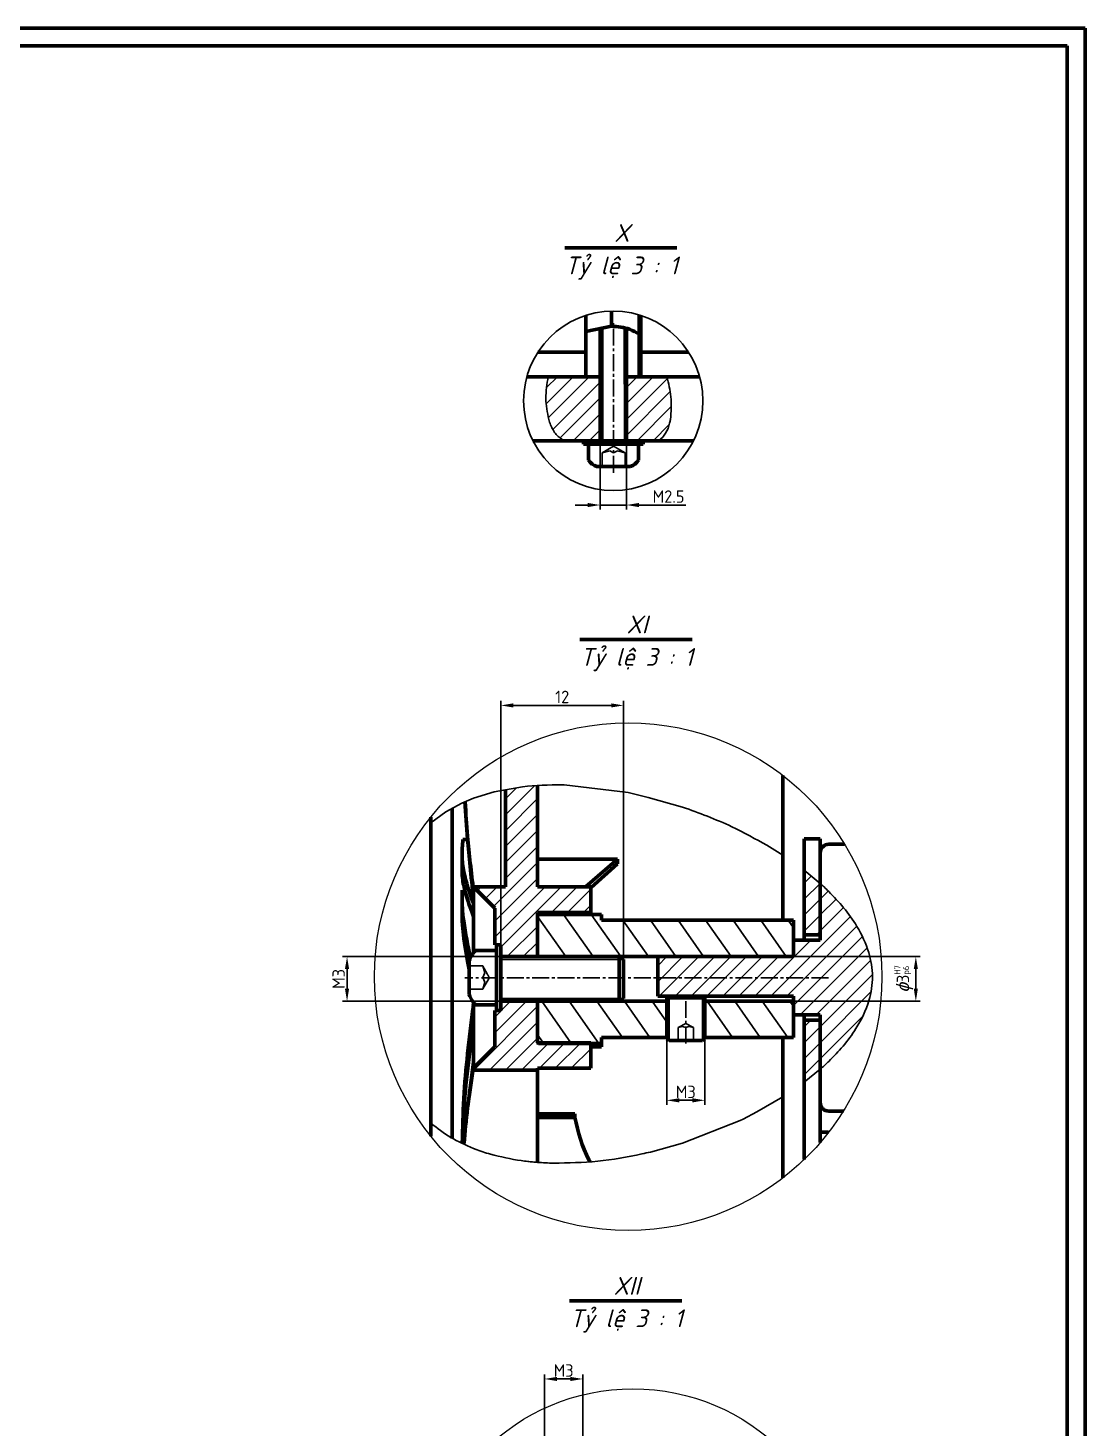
# Model space of a CAD drawing. Header units: millimetres. Extents: x 1895 to 3084, y 1125 to 1966.
# Drawn here: x 2787 to 3084.3, y 1572 to 1965.6 of the extents above; entities that cross this region are included whole.
import ezdxf

# ---------------------------------------------------------------- set-up
doc = ezdxf.new("R2010")
doc.units = ezdxf.units.MM
doc.header["$LTSCALE"] = 0.25
doc.linetypes.add('CENTER2', pattern=[28.575, 19.05, -3.175, 3.175, -3.175])
doc.layers.get('0').update_dxf_attribs({"lineweight": 25})
doc.layers.get('DEFPOINTS').update_dxf_attribs({"color": 6, "lineweight": 25})
for name, color, linetype, lineweight in [('CB', 171, 'Continuous', 50), ('Duong_manh', 3, 'Continuous', 25), ('net dam', 7, 'Continuous', 50), ('TAM', 1, 'CENTER2', 25)]:
    doc.layers.add(name, color=color, linetype=linetype, lineweight=lineweight)
doc.styles.add('Sample', font='', dxfattribs={"height": 3.5})
doc.styles.get("Standard").update_dxf_attribs({"font": 'arial.ttf'})
doc.styles.add('TCVN', font='', dxfattribs={"height": 3.5})
doc.styles.get('Sample').set_extended_font_data('TCVN 7284', italic=True)
doc.styles.get('TCVN').set_extended_font_data('TCVN 7284', italic=True)
doc.dimstyles.new('ISO_35', dxfattribs={"dimtxt": 3.5, "dimasz": 3.5, "dimexe": 1.25, "dimexo": 0, "dimtad": 1, "dimtoh": 1, "dimtxsty": 'Sample', "dimcen": 0, "dimclrd": 3, "dimclre": 3, "dimclrt": 2, "dimadec": 0, "dimazin": 0, "dimtfac": 1, "dimtmove": 0, "dimatfit": 3, "dimfxl": 1, "dimlwd": 25, "dimlwe": 25, "dimarcsym": 0})
pattern_1 = [(45, (63.8876, -80.201), (-2.245064, 2.245064), [])]

# ---------------------------------------------------------------- blocks, each defined once
blk = doc.blocks.new('*D173')
at = {"layer": 'DEFPOINTS', "color": 0, "transparency": 16777216}
for p in [(2943.03, 1585.83), (2932.23, 1534.21), (2943.03, 1534.21)]:
    blk.add_point(p, dxfattribs=at)
at = {"layer": 'Duong_manh', "color": 3, "linetype": 'Continuous', "lineweight": 25, "transparency": 16777216}
for p, q in [((2932.23, 1534.21), (2932.23, 1587.08)), ((2943.03, 1534.21), (2943.03, 1587.08)), ((2935.73, 1585.83), (2939.53, 1585.83))]:
    blk.add_line(p, q, dxfattribs=at)
at = {"layer": 'Duong_manh', "color": 3, "transparency": 16777216}
for points in [[(2935.73, 1586.41), (2935.73, 1585.25), (2932.23, 1585.83)], [(2939.53, 1586.41), (2939.53, 1585.25), (2943.03, 1585.83)]]:
    blk.add_solid(points, dxfattribs=at)
at = {"layer": 'Duong_manh', "color": 2, "transparency": 16777216, "insert": (2937.63, 1588.2), "char_height": 3.5, "attachment_point": 5, "style": 'Sample'}
blk.add_mtext('{\\fTCVN 7284|b0|i0|c0|p34;M3}', dxfattribs=at)
blk = doc.blocks.new('*D199')
at = {"layer": 'DEFPOINTS', "color": 0, "transparency": 16777216}
for p in [(2947.87, 1849.58), (2955.32, 1849.58), (2955.32, 1831.53)]:
    blk.add_point(p, dxfattribs=at)
at = {"layer": 'Duong_manh', "color": 3, "linetype": 'Continuous', "lineweight": 25, "transparency": 16777216}
for p, q in [((2947.87, 1849.58), (2947.87, 1830.28)), ((2955.32, 1849.58), (2955.32, 1830.28)), ((2944.37, 1831.53), (2940.87, 1831.53)), ((2947.87, 1831.53), (2955.32, 1831.53)), ((2958.82, 1831.53), (2971.97, 1831.53))]:
    blk.add_line(p, q, dxfattribs=at)
at = {"layer": 'Duong_manh', "color": 3, "transparency": 16777216}
for points in [[(2944.37, 1832.11), (2944.37, 1830.94), (2947.87, 1831.53)], [(2958.82, 1832.11), (2958.82, 1830.94), (2955.32, 1831.53)]]:
    blk.add_solid(points, dxfattribs=at)
at = {"layer": 'Duong_manh', "color": 2, "transparency": 16777216, "insert": (2967.14, 1833.9), "char_height": 3.5, "attachment_point": 5, "style": 'Sample'}
blk.add_mtext('{\\fTCVN 7284|b0|i0|c0|p34;M2.5}', dxfattribs=at)
blk = doc.blocks.new('*D222')
at = {"layer": 'DEFPOINTS', "color": 0, "transparency": 16777216}
for p in [(2919.97, 1704.57), (2876.73, 1692.03), (2919.97, 1692.03)]:
    blk.add_point(p, dxfattribs=at)
at = {"layer": 'Duong_manh', "color": 3, "linetype": 'Continuous', "lineweight": 25, "transparency": 16777216}
for p, q in [((2919.97, 1704.57), (2875.48, 1704.57)), ((2876.73, 1701.07), (2876.73, 1695.53)), ((2919.97, 1692.03), (2875.48, 1692.03))]:
    blk.add_line(p, q, dxfattribs=at)
at = {"layer": 'Duong_manh', "color": 3, "transparency": 16777216}
for points in [[(2876.14, 1701.07), (2877.31, 1701.07), (2876.73, 1704.57)], [(2876.14, 1695.53), (2877.31, 1695.53), (2876.73, 1692.03)]]:
    blk.add_solid(points, dxfattribs=at)
at = {"layer": 'Duong_manh', "color": 2, "transparency": 16777216, "insert": (2874.35, 1698.3), "char_height": 3.5, "attachment_point": 5, "rotation": 90, "style": 'Sample'}
blk.add_mtext('{\\fTCVN 7284|b0|i0|c0|p34;M3}', dxfattribs=at)
blk = doc.blocks.new('*D223')
at = {"layer": 'DEFPOINTS', "color": 0, "transparency": 16777216}
for p in [(2919.97, 1775.19), (2919.97, 1704.57), (2954.51, 1703.76)]:
    blk.add_point(p, dxfattribs=at)
at = {"layer": 'Duong_manh', "color": 3, "linetype": 'Continuous', "lineweight": 25, "transparency": 16777216}
for p, q in [((2919.97, 1704.57), (2919.97, 1776.44)), ((2951.01, 1775.19), (2923.47, 1775.19)), ((2954.51, 1703.76), (2954.51, 1776.44))]:
    blk.add_line(p, q, dxfattribs=at)
at = {"layer": 'Duong_manh', "color": 3, "transparency": 16777216}
for points in [[(2923.47, 1775.77), (2923.47, 1774.61), (2919.97, 1775.19)], [(2951.01, 1775.77), (2951.01, 1774.61), (2954.51, 1775.19)]]:
    blk.add_solid(points, dxfattribs=at)
at = {"layer": 'Duong_manh', "color": 2, "transparency": 16777216, "insert": (2937.24, 1777.57), "char_height": 3.5, "attachment_point": 5, "style": 'Sample'}
blk.add_mtext('{\\fTCVN 7284|b0|i0|c0|p34;12}', dxfattribs=at)
blk = doc.blocks.new('*D224')
at = {"layer": 'DEFPOINTS', "color": 0, "transparency": 16777216}
for p in [(2966.63, 1681.43), (2977.35, 1681.43), (2977.35, 1664.17)]:
    blk.add_point(p, dxfattribs=at)
at = {"layer": 'Duong_manh', "color": 3, "linetype": 'Continuous', "lineweight": 25, "transparency": 16777216}
for p, q in [((2966.63, 1681.43), (2966.63, 1662.92)), ((2977.35, 1681.43), (2977.35, 1662.92)), ((2970.13, 1664.17), (2973.85, 1664.17))]:
    blk.add_line(p, q, dxfattribs=at)
at = {"layer": 'Duong_manh', "color": 3, "transparency": 16777216}
for points in [[(2970.13, 1664.75), (2970.13, 1663.58), (2966.63, 1664.17)], [(2973.85, 1664.75), (2973.85, 1663.58), (2977.35, 1664.17)]]:
    blk.add_solid(points, dxfattribs=at)
at = {"layer": 'Duong_manh', "color": 2, "transparency": 16777216, "insert": (2971.99, 1666.54), "char_height": 3.5, "attachment_point": 5, "style": 'Sample'}
blk.add_mtext('{\\fTCVN 7284|b0|i0|c0|p34;M3}', dxfattribs=at)
blk = doc.blocks.new('*D226')
at = {"layer": 'DEFPOINTS', "color": 0, "transparency": 16777216}
for p in [(3002.29, 1704.57), (3002.29, 1692.03), (3036.68, 1692.03)]:
    blk.add_point(p, dxfattribs=at)
at = {"layer": 'Duong_manh', "color": 3, "linetype": 'Continuous', "lineweight": 25, "transparency": 16777216}
for p, q in [((3002.29, 1704.57), (3037.93, 1704.57)), ((3036.68, 1701.07), (3036.68, 1695.53)), ((3002.29, 1692.03), (3037.93, 1692.03))]:
    blk.add_line(p, q, dxfattribs=at)
at = {"layer": 'Duong_manh', "color": 3, "transparency": 16777216}
for points in [[(3036.1, 1701.07), (3037.26, 1701.07), (3036.68, 1704.57)], [(3036.1, 1695.53), (3037.26, 1695.53), (3036.68, 1692.03)]]:
    blk.add_solid(points, dxfattribs=at)
at = {"layer": 'Duong_manh', "color": 2, "transparency": 16777216, "insert": (3033.22, 1698.3), "char_height": 3.5, "width": 8.6423, "attachment_point": 5, "rotation": 90, "style": 'Sample'}
blk.add_mtext('ɸ{\\fTCVN 7284|b0|i0|c0|p34;3\\H0.5x;\\SH7^ p6;}', dxfattribs=at)

msp = doc.modelspace()

# ---------------------------------------------------------------- hatches: boundary and pattern name
h = msp.add_hatch()
h.set_pattern_fill('ANSI31', color=256)
h.set_pattern_definition([(45, (74.976, 254.946), (-2.245064, 2.245064), [])])
edge = h.paths.add_edge_path()
edge.add_line((2947.869, 1867.584), (2943.866, 1867.583))
edge.add_line((2943.866, 1867.583), (2933.297, 1867.583))
edge.add_spline(control_points=[(2933.297, 1867.583), (2932.951, 1865.558), (2932.266, 1861.547), (2933.064, 1857.558), (2933.46, 1855.583)], knot_values=[0, 0, 0, 0, 0.5048113, 1, 1, 1, 1], degree=3, periodic=0)
edge.add_spline(control_points=[(2933.46, 1855.583), (2933.619, 1855.093), (2934.11, 1853.587), (2935.306, 1851.231), (2937.03, 1850.11), (2937.842, 1849.583)], knot_values=[0, 0, 0, 0, 0.2031358, 0.6250766, 1, 1, 1, 1], degree=3, periodic=0)
edge.add_line((2937.842, 1849.583), (2947.869, 1849.583))
edge.add_line((2947.869, 1849.583), (2947.869, 1867.584))
edge = h.paths.add_edge_path()
edge.add_spline(control_points=[(2967.673, 1855.583), (2967.842, 1857.72), (2968.163, 1861.779), (2967.151, 1865.718), (2966.671, 1867.583)], knot_values=[0, 0, 0, 0, 0.526568, 1, 1, 1, 1], degree=3, periodic=0)
edge.add_line((2966.671, 1867.583), (2955.317, 1867.582))
edge.add_line((2955.317, 1867.582), (2955.317, 1849.583))
edge.add_line((2955.317, 1849.583), (2964.201, 1849.583))
edge.add_spline(control_points=[(2964.201, 1849.583), (2964.291, 1849.636), (2965.149, 1850.15), (2966.527, 1851.74), (2967.333, 1853.892), (2967.604, 1855.239), (2967.673, 1855.583)], knot_values=[0, 0, 0, 0, 0.0438639, 0.4212022, 0.8521693, 1, 1, 1, 1], degree=3, periodic=0)
h = msp.add_hatch()
h.set_pattern_fill('ANSI31', color=256)
h.set_pattern_definition(pattern_1)
edge = h.paths.add_edge_path()
edge.add_line((2930.285, 1717.018), (2945.285, 1717.018))
edge.add_line((2945.285, 1717.018), (2945.285, 1724.166))
edge.add_line((2945.285, 1724.166), (2930.285, 1724.166))
edge.add_line((2930.285, 1724.166), (2930.285, 1752.661))
edge.add_spline(control_points=[(2930.285, 1752.661), (2928.871, 1752.57), (2927.457, 1752.458), (2926.043, 1752.346)], knot_values=[0.6385728, 0.6385728, 0.6385728, 0.6385728, 1, 1, 1, 1], degree=3, periodic=0)
edge.add_line((2926.043, 1752.346), (2921.285, 1751.48))
edge.add_line((2921.285, 1751.48), (2921.285, 1724.166))
edge.add_line((2921.285, 1724.166), (2912.285, 1724.166))
edge.add_line((2912.285, 1724.166), (2918.285, 1718.166))
edge.add_line((2918.285, 1718.166), (2918.285, 1707.863))
edge.add_line((2918.285, 1707.863), (2919.968, 1707.863))
edge.add_line((2919.968, 1707.863), (2919.968, 1707.026))
edge.add_line((2919.968, 1707.026), (2919.968, 1704.565))
edge.add_line((2919.968, 1704.565), (2930.285, 1704.565))
edge.add_line((2930.285, 1704.565), (2930.285, 1717.018))
edge = h.paths.add_edge_path()
edge.add_line((2930.285, 1692.025), (2919.968, 1692.025))
edge.add_line((2919.968, 1692.025), (2919.968, 1690.266))
edge.add_line((2919.968, 1690.266), (2919.968, 1689.429))
edge.add_line((2919.968, 1689.429), (2918.284, 1689.429))
edge.add_line((2918.284, 1689.429), (2918.285, 1679.166))
edge.add_line((2918.285, 1679.166), (2912.285, 1673.166))
edge.add_line((2912.285, 1673.166), (2912.25, 1672.907))
edge.add_spline(control_points=[(2912.25, 1672.907), (2912.24, 1672.823), (2912.228, 1672.74), (2912.217, 1672.656)], knot_values=[0.5472623, 0.5472623, 0.5472623, 0.5472623, 1, 1, 1, 1], degree=3, periodic=0)
edge.add_line((2912.217, 1672.656), (2930.285, 1672.656))
edge.add_line((2930.285, 1672.656), (2930.285, 1673.166))
edge.add_line((2930.285, 1673.166), (2945.285, 1673.166))
edge.add_line((2945.285, 1673.166), (2945.285, 1680.139))
edge.add_line((2945.285, 1680.139), (2930.585, 1680.139))
edge.add_line((2930.585, 1680.139), (2930.399, 1680.327))
edge.add_line((2930.399, 1680.327), (2930.285, 1680.327))
edge.add_line((2930.285, 1680.327), (2930.285, 1692.025))
h = msp.add_hatch()
h.set_pattern_fill('ANSI31', color=256)
h.set_pattern_definition(pattern_1)
h.paths.add_polyline_path([(3009.785, 1725.125), (3005.285, 1728.862), (3005.285, 1710.666), (3009.785, 1710.666)])
h = msp.add_hatch()
h.set_pattern_fill('ANSI31', color=256)
h.set_pattern_definition([(45, (-3.8493, -22.168), (-2.245064, 2.245064), [])])
edge = h.paths.add_edge_path()
edge.add_spline(control_points=[(3012.185, 1675.121), (3013.56, 1676.518), (3016.361, 1679.366), (3020.472, 1684.945), (3023.684, 1691.516), (3024.84, 1698.99), (3023.64, 1706.221), (3020.563, 1712.705), (3016.541, 1718.349), (3013.616, 1721.386), (3012.185, 1722.872)], knot_values=[0, 0, 0, 0, 0.1067293, 0.2175544, 0.3766766, 0.500358, 0.6235291, 0.7703714, 0.8876868, 1, 1, 1, 1], degree=3, periodic=0)
edge.add_spline(control_points=[(3012.185, 1722.872), (3011.745, 1723.299), (3011.028, 1723.995), (3010.218, 1724.736), (3009.858, 1725.06), (3009.785, 1725.125)], knot_values=[0, 0, 0, 0, 0.559057, 0.9103401, 1, 1, 1, 1], degree=3, periodic=0)
edge.add_line((3009.785, 1725.125), (3009.785, 1710.666))
edge.add_line((3009.785, 1710.666), (3009.785, 1709.166))
edge.add_line((3009.785, 1709.166), (3002.285, 1709.166))
edge.add_line((3002.285, 1709.166), (3002.285, 1704.565))
edge.add_line((3002.285, 1704.565), (2964.084, 1704.565))
edge.add_line((2964.084, 1704.565), (2964.084, 1693.417))
edge.add_line((2964.084, 1693.417), (3002.285, 1693.417))
edge.add_line((3002.285, 1693.417), (3002.285, 1688.166))
edge.add_line((3002.285, 1688.166), (3009.785, 1688.166))
edge.add_line((3009.785, 1688.166), (3009.785, 1672.915))
edge.add_spline(control_points=[(3009.785, 1672.915), (3009.798, 1672.926), (3009.955, 1673.063), (3010.394, 1673.453), (3011.188, 1674.17), (3011.823, 1674.776), (3012.185, 1675.121)], knot_values=[0, 0, 0, 0, 0.0155225, 0.1921072, 0.5399712, 1, 1, 1, 1], degree=3, periodic=0)
h = msp.add_hatch()
h.set_pattern_fill('ANSI31', color=256, scale=2, angle=80)
h.set_pattern_definition([(125, (63.8876, -80.201), (-5.201615, -3.64221), [])])
h.paths.add_polyline_path([(3002.285, 1709.166), (3002.285, 1714.795), (2948.285, 1714.795), (2948.285, 1716.454), (2930.585, 1716.454), (2930.285, 1716.151), (2930.285, 1704.565), (3002.285, 1704.565)])
h.paths.add_polyline_path([(2966.627, 1692.025), (2930.285, 1692.025), (2930.285, 1680.442), (2930.399, 1680.327), (2945.285, 1680.327), (2945.285, 1680.139), (2948.285, 1680.139), (2948.285, 1681.795), (2966.627, 1681.795)])
h.paths.add_polyline_path([(3002.285, 1692.025), (2977.349, 1692.025), (2977.349, 1681.795), (3002.285, 1681.795)])
h = msp.add_hatch()
h.set_pattern_fill('ANSI31', color=256)
h.set_pattern_definition(pattern_1)
h.paths.add_polyline_path([(3005.285, 1669.265), (3009.785, 1672.915), (3009.785, 1686.666), (3005.285, 1686.666)])

# ---------------------------------------------------------------- linework, layer by layer
at = {"lineweight": 50}
for p, q in [((2937.933, 1903.795), (2969.505, 1903.795)), ((2942.188, 1793.731), (2973.76, 1793.731)), ((2939.304, 1607.79), (2970.877, 1607.79))]:
    msp.add_line(p, q, dxfattribs=at)
at = {"color": 7, "linetype": 'Continuous', "lineweight": 25}
for p, q in [((2926.043, 1752.346), (2918.103, 1750.9)), ((2955.785, 1750.714), (2937.785, 1752.84)), ((2909.049, 1747.715), (2904.543, 1745.262)), ((2912.285, 1749.082), (2909.049, 1747.715)), ((2918.103, 1750.9), (2912.285, 1749.082)), ((2961.452, 1749.292), (2955.785, 1750.714)), ((2971.043, 1746.618), (2961.449, 1749.278)), ((2904.543, 1745.262), (2900.285, 1742.162)), ((2999.285, 1733.121), (2994.735, 1735.936)), ((3009.785, 1725.125), (3005.285, 1728.862)), ((3005.285, 1669.265), (3009.785, 1672.915)), ((2992.005, 1660.892), (2999.285, 1665.12)), ((2971.043, 1652.135), (2987.285, 1658.521)), ((2987.285, 1658.521), (2988.083, 1658.903)), ((2988.083, 1658.903), (2992.005, 1660.892)), ((2962.043, 1649.632), (2971.043, 1652.135))]:
    msp.add_line(p, q, dxfattribs=at)
at = {"linetype": 'Continuous'}
msp.add_circle((2951.593, 1860.825), 25.217, dxfattribs=at)
at = {"color": 7, "linetype": 'Continuous', "lineweight": 18}
for centre, radius in [((2955.785, 1698.931), 71.363), ((2957.13, 1523.783), 59.284)]:
    msp.add_circle(centre, radius, dxfattribs=at)
at = {"color": 7, "linetype": 'Continuous', "lineweight": 25}
for points, knots in [([(2933.46, 1855.583), (2933.064, 1857.558), (2932.266, 1861.547), (2932.951, 1865.558), (2933.297, 1867.583)], [0, 0, 0, 0, 0.49518875, 1, 1, 1, 1]), ([(2966.671, 1867.583), (2967.151, 1865.718), (2968.163, 1861.779), (2967.842, 1857.72), (2967.673, 1855.583)], [0, 0, 0, 0, 0.473432, 1, 1, 1, 1]), ([(2937.842, 1849.583), (2937.03, 1850.11), (2935.306, 1851.231), (2934.11, 1853.587), (2933.619, 1855.093), (2933.46, 1855.583)], [0, 0, 0, 0, 0.3749234, 0.7968642, 1, 1, 1, 1]), ([(2967.673, 1855.583), (2967.604, 1855.239), (2967.333, 1853.892), (2966.527, 1851.74), (2965.149, 1850.15), (2964.291, 1849.636), (2964.201, 1849.583)], [0, 0, 0, 0, 0.1478307, 0.5787978, 0.9561361, 1, 1, 1, 1]), ([(2937.785, 1752.84), (2937.572, 1752.845), (2933.655, 1752.949), (2929.742, 1752.639), (2926.043, 1752.346)], [0, 0, 0, 0, 0.05445953, 1, 1, 1, 1]), ([(2994.735, 1735.936), (2991.688, 1737.509), (2984.042, 1741.922), (2975.734, 1744.923), (2971.043, 1746.618)], [0, 0, 0, 0, 0.43536364, 1, 1, 1, 1]), ([(3009.785, 1725.125), (3009.858, 1725.06), (3010.218, 1724.736), (3011.028, 1723.995), (3011.745, 1723.299), (3012.185, 1722.872)], [0, 0, 0, 0, 0.0896599, 0.440943, 1, 1, 1, 1]), ([(3012.185, 1722.872), (3013.616, 1721.386), (3016.541, 1718.349), (3020.563, 1712.705), (3023.64, 1706.221), (3024.84, 1698.99), (3023.684, 1691.516), (3020.472, 1684.945), (3016.361, 1679.366), (3013.56, 1676.518), (3012.185, 1675.121)], [0, 0, 0, 0, 0.1123132, 0.2296286, 0.3764709, 0.499642, 0.6233234, 0.7824456, 0.8932707, 1, 1, 1, 1]), ([(3012.185, 1675.121), (3011.823, 1674.776), (3011.188, 1674.17), (3010.394, 1673.453), (3009.955, 1673.063), (3009.798, 1672.926), (3009.785, 1672.915)], [0, 0, 0, 0, 0.4600288, 0.8078928, 0.9844775, 1, 1, 1, 1]), ([(2900.285, 1657.729), (2902.102, 1656.322), (2905.804, 1653.455), (2910.098, 1651.589), (2912.285, 1650.639)], [0, 0, 0, 0, 0.4908572, 1, 1, 1, 1]), ([(2912.285, 1650.667), (2912.453, 1650.592), (2913.984, 1649.902), (2915.602, 1649.439), (2917.043, 1649.027)], [0, 0, 0, 0, 0.1098501, 1, 1, 1, 1]), ([(2934.785, 1646.496), (2938.934, 1646.576), (2947.297, 1646.737), (2956.363, 1648.314), (2961.253, 1649.449), (2962.043, 1649.632)], [0, 0, 0, 0, 0.4522468, 0.9115675, 1, 1, 1, 1]), ([(2917.043, 1649.027), (2919.919, 1648.323), (2923.393, 1647.473), (2926.939, 1647.05), (2927.549, 1646.977)], [0, 0, 0, 0, 0.8280257, 1, 1, 1, 1]), ([(2927.549, 1646.977), (2927.773, 1646.952), (2928.223, 1646.902), (2928.902, 1646.835), (2929.591, 1646.772), (2930.053, 1646.735), (2930.285, 1646.717)], [0, 0, 0, 0, 0.2455912, 0.4940874, 0.7455462, 1, 1, 1, 1]), ([(2930.285, 1646.717), (2931.031, 1646.665), (2932.53, 1646.56), (2934.031, 1646.518), (2934.785, 1646.496)], [0, 0, 0, 0, 0.4978026, 1, 1, 1, 1])]:
    msp.add_open_spline(points, degree=3, knots=knots, dxfattribs=at)
at = {"layer": 'CB'}
for p, q in [((3084.255, 1965.639), (1895.255, 1965.639)), ((3084.255, 1124.639), (3084.255, 1965.639)), ((3079.255, 1960.639), (1920.255, 1960.639)), ((3079.255, 1129.639), (3079.255, 1960.639)), ((2947.869, 1867.583), (2947.876, 1881.14)), ((2955.317, 1867.583), (2955.323, 1881.205)), ((2943.193, 1848.633), (2943.193, 1849.583)), ((2943.193, 1848.633), (2959.993, 1848.633)), ((2947.869, 1849.583), (2955.317, 1849.583)), ((2959.993, 1848.633), (2959.993, 1849.583)), ((2999.285, 1755.503), (2999.285, 1733.121)), ((2952.783, 1732.006), (2943.747, 1724.166)), ((2952.783, 1732.006), (2952.783, 1730.62)), ((2919.968, 1707.863), (2918.284, 1707.863)), ((2918.796, 1707.863), (2918.798, 1689.429)), ((2919.968, 1707.026), (2919.968, 1707.863)), ((2919.968, 1707.066), (2919.968, 1690.266)), ((2954.506, 1703.756), (2954.506, 1692.834)), ((2953.246, 1692.025), (2954.506, 1692.834)), ((2966.627, 1692.957), (2967.295, 1693.417)), ((2966.627, 1692.957), (2977.349, 1692.957)), ((2966.627, 1692.957), (2966.627, 1681.435)), ((2977.349, 1692.957), (2976.68, 1693.417)), ((2977.349, 1692.957), (2977.349, 1681.435)), ((2919.968, 1689.429), (2918.284, 1689.429)), ((2919.968, 1690.266), (2919.968, 1689.429)), ((2966.627, 1681.435), (2967.295, 1680.976)), ((2967.295, 1680.976), (2976.68, 1680.976)), ((2977.349, 1681.435), (2976.68, 1680.976)), ((2999.285, 1642.36), (2999.285, 1664.984)), ((3005.285, 1647.527), (3005.285, 1659.626)), ((3009.785, 1652.277), (3009.785, 1659.626))]:
    msp.add_line(p, q, dxfattribs=at)
at = {"layer": 'CB', "linetype": 'Continuous'}
for p, q in [((2951.116, 1881.808), (2951.116, 1886.039)), ((2943.866, 1880.314), (2943.866, 1884.83)), ((2943.866, 1880.314), (2951.116, 1881.808)), ((2958.843, 1879.585), (2958.843, 1884.979)), ((2959.32, 1867.583), (2959.32, 1884.83)), ((2943.866, 1867.583), (2943.866, 1880.314)), ((2958.843, 1879.585), (2958.889, 1879.555)), ((2958.889, 1867.583), (2958.889, 1879.555)), ((2930.394, 1874.483), (2943.866, 1874.483)), ((2959.32, 1874.483), (2972.793, 1874.483)), ((2933.297, 1867.583), (2927.298, 1867.583)), ((2947.869, 1867.584), (2933.297, 1867.583)), ((2947.869, 1849.583), (2947.869, 1867.583)), ((2966.671, 1867.583), (2955.317, 1867.582)), ((2955.317, 1867.583), (2955.317, 1849.583)), ((2975.889, 1867.583), (2966.671, 1867.583)), ((2929.021, 1849.583), (2937.842, 1849.583)), ((2937.842, 1849.583), (2947.869, 1849.583)), ((2944.666, 1844.183), (2944.666, 1848.633)), ((2955.317, 1849.583), (2964.201, 1849.583)), ((2958.664, 1844.183), (2958.664, 1849.583)), ((2964.201, 1849.583), (2974.166, 1849.583)), ((2948.994, 1842.383), (2946.841, 1842.383)), ((2956.345, 1842.383), (2948.994, 1842.383)), ((2900.285, 1742.162), (2900.285, 1743.788)), ((2900.285, 1654.07), (2900.285, 1657.729)), ((3012.154, 1655.169), (3009.785, 1655.169))]:
    msp.add_line(p, q, dxfattribs=at)
at = {"layer": 'CB', "lineweight": 50}
for p, q in [((2930.285, 1724.166), (2930.285, 1752.726)), ((2921.285, 1724.166), (2921.285, 1751.48)), ((2906.285, 1653.426), (2906.285, 1746.21)), ((2900.285, 1742.301), (2900.285, 1657.525)), ((2909.285, 1737.451), (2910.648, 1737.451)), ((3009.785, 1737.666), (3005.285, 1737.666)), ((3005.285, 1728.862), (3005.285, 1737.666)), ((3009.785, 1725.125), (3009.785, 1737.666)), ((3016.662, 1736.166), (3012.185, 1736.166)), ((2909.071, 1733.994), (2909.071, 1729.892)), ((2952.783, 1732.006), (2930.285, 1732.006)), ((2999.285, 1733.121), (2999.285, 1714.795)), ((2952.783, 1730.62), (2945.373, 1723.981)), ((3005.285, 1710.666), (3005.285, 1728.862)), ((2912.285, 1724.166), (2912.285, 1723.231)), ((2918.285, 1718.166), (2912.285, 1724.166)), ((2912.285, 1724.166), (2921.285, 1724.166)), ((2930.285, 1724.166), (2945.285, 1724.166)), ((2945.285, 1724.166), (2945.285, 1717.018)), ((3009.785, 1725.125), (3009.785, 1709.166)), ((3009.785, 1710.666), (3009.785, 1725.125)), ((2909.071, 1723.274), (2909.071, 1718.848)), ((2912.285, 1723.231), (2912.285, 1720.633)), ((2912.285, 1720.633), (2912.285, 1715.882)), ((2918.285, 1718.166), (2918.285, 1707.863)), ((2930.285, 1717.018), (2945.285, 1717.018)), ((2930.285, 1704.565), (2930.285, 1717.018)), ((2930.285, 1716.151), (2930.585, 1716.454)), ((2930.285, 1704.823), (2930.285, 1716.151)), ((2948.285, 1716.454), (2930.585, 1716.454)), ((2945.285, 1716.454), (2945.285, 1717.018)), ((2948.285, 1714.795), (2948.285, 1716.454)), ((2912.285, 1715.882), (2912.285, 1705.604)), ((3002.285, 1714.795), (2948.285, 1714.795)), ((3002.285, 1714.795), (3002.285, 1704.565)), ((3002.285, 1709.166), (3002.285, 1704.565)), ((3009.785, 1709.166), (3002.285, 1709.166)), ((3005.285, 1710.666), (3009.785, 1710.666)), ((3005.285, 1710.666), (3005.285, 1709.166)), ((2912.885, 1706.272), (2918.796, 1706.272)), ((2930.285, 1704.565), (2919.968, 1704.565)), ((2930.285, 1704.565), (3002.285, 1704.565)), ((2953.246, 1704.565), (2953.246, 1692.025)), ((2953.246, 1704.565), (2954.506, 1703.756)), ((2964.084, 1693.417), (2964.084, 1704.565)), ((2911.085, 1702.866), (2911.085, 1703.418)), ((2911.085, 1702.866), (2911.085, 1694.467)), ((2911.085, 1693.915), (2911.085, 1694.467)), ((2964.084, 1693.417), (3002.285, 1693.417)), ((3002.285, 1693.417), (3002.285, 1688.166)), ((2912.313, 1691.654), (2912.285, 1686.095)), ((2912.885, 1691.021), (2918.796, 1691.021)), ((2918.284, 1689.429), (2918.285, 1679.166)), ((2930.285, 1692.025), (2919.968, 1692.025)), ((2966.627, 1692.025), (2930.285, 1692.025)), ((2930.285, 1680.327), (2930.285, 1692.025)), ((2930.285, 1680.442), (2930.285, 1691.522)), ((3002.285, 1692.025), (2977.349, 1692.025)), ((3002.285, 1692.025), (3002.285, 1681.795)), ((2912.285, 1686.095), (2912.285, 1674.771)), ((3002.285, 1688.166), (3009.785, 1688.166)), ((3005.285, 1688.166), (3005.285, 1686.666)), ((3009.785, 1686.666), (3005.285, 1686.666)), ((3005.285, 1669.265), (3005.285, 1686.666)), ((3009.785, 1688.166), (3009.785, 1672.915)), ((3009.785, 1672.915), (3009.785, 1686.666)), ((2948.285, 1681.795), (2966.627, 1681.795)), ((2948.285, 1680.139), (2948.285, 1681.795)), ((2977.349, 1681.795), (3002.285, 1681.795)), ((2999.285, 1681.795), (2999.285, 1664.984)), ((2912.285, 1673.166), (2918.285, 1679.166)), ((2930.585, 1680.139), (2930.285, 1680.442)), ((2945.285, 1680.327), (2930.285, 1680.327)), ((2930.585, 1680.139), (2948.285, 1680.139)), ((2945.285, 1680.327), (2945.285, 1673.166)), ((2945.285, 1679.188), (2948.285, 1679.188)), ((2948.285, 1679.201), (2948.285, 1680.139)), ((2948.285, 1679.201), (2948.285, 1679.188)), ((2910.704, 1662.518), (2912.285, 1674.771)), ((2912.217, 1672.656), (2912.285, 1673.166)), ((2912.281, 1673.284), (2912.285, 1673.283)), ((2912.285, 1674.771), (2912.285, 1673.283)), ((2912.285, 1673.283), (2912.285, 1673.212)), ((2912.285, 1673.212), (2912.285, 1673.166)), ((2945.285, 1673.166), (2930.285, 1673.166)), ((2930.285, 1672.656), (2930.285, 1673.166)), ((3009.785, 1672.915), (3009.785, 1659.626)), ((2912.217, 1672.656), (2930.285, 1672.656)), ((2930.285, 1672.656), (2930.285, 1672.473)), ((2930.285, 1672.473), (2930.285, 1646.717)), ((3005.285, 1669.265), (3005.285, 1659.626)), ((3016.311, 1661.126), (3012.185, 1661.126)), ((2940.785, 1660.342), (2930.285, 1660.342)), ((2940.785, 1659.369), (2930.285, 1659.369)), ((2940.785, 1660.342), (2940.785, 1659.369))]:
    msp.add_line(p, q, dxfattribs=at)
at = {"layer": 'CB', "linetype": 'Continuous'}
for centre, start, end in [((2947.951, 1846.021), 209.23267, 255.1169), ((2955.378, 1846.021), 284.8831, 330.76733)]:
    msp.add_arc(centre, 3.765, start, end, dxfattribs=at)
at = {"layer": 'CB', "lineweight": 50}
for centre, radius, start, end in [((3012.185, 1733.766), 2.4, 90.00017, 179.9993), ((2918.08, 1701.001), 7.401, 134.58083, 160.93349), ((2918.08, 1696.292), 7.401, 199.06651, 225.41917), ((3012.185, 1663.526), 2.4, 180.0007, 269.99983)]:
    msp.add_arc(centre, radius, start, end, dxfattribs=at)
at = {"layer": 'CB', "linetype": 'Continuous'}
msp.add_open_spline([(2951.116, 1881.808), (2952.857, 1881.666), (2955.604, 1881.441), (2957.975, 1880.082), (2958.843, 1879.585)], degree=3, knots=[0, 0, 0, 0, 0.6337101, 1, 1, 1, 1], dxfattribs=at)
at = {"layer": 'CB', "lineweight": 50}
for points, knots in [([(2912.285, 1720.806), (2911.59, 1727.647), (2910.665, 1736.099), (2910.119, 1744.583), (2909.894, 1748.072)], [0, 0, 0, 0, 0.58877475, 1, 1, 1, 1]), ([(2909.935, 1748.089), (2910.142, 1744.874), (2910.677, 1736.565), (2911.674, 1728.299), (2912.285, 1723.231)], [0, 0, 0, 0, 0.3869839, 1, 1, 1, 1]), ([(2912.285, 1719.563), (2911.136, 1722.63), (2909.629, 1726.892), (2908.944, 1732.914), (2909.172, 1735.94), (2909.285, 1737.451)], [0, 0, 0, 0, 0.4964399, 0.74855153, 1, 1, 1, 1]), ([(2909.071, 1729.892), (2909.103, 1729.455), (2909.01, 1727.759), (2909.647, 1722.994), (2911.22, 1718.753), (2912.285, 1715.882)], [0, 0, 0, 0, 0.050455, 0.35721, 1, 1, 1, 1]), ([(2909.119, 1723.211), (2909.105, 1722.773), (2909.011, 1719.878), (2909.469, 1713.457), (2910.723, 1707.616), (2911.427, 1704.339)], [0, 0, 0, 0, 0.0684653, 0.451982, 1, 1, 1, 1]), ([(2911.085, 1700.961), (2910.627, 1703.256), (2909.492, 1708.942), (2909.014, 1715.221), (2909.109, 1718.247), (2909.071, 1718.848)], [0, 0, 0, 0, 0.5169064, 0.9247116, 1, 1, 1, 1]), ([(2912.135, 1689.796), (2911.607, 1685.62), (2910.554, 1677.269), (2909.449, 1664.723), (2909.225, 1656.347), (2909.114, 1652.178)], [0, 0, 0, 0, 0.3344366, 0.66871, 1, 1, 1, 1]), ([(2912.313, 1691.654), (2912.313, 1691.654), (2912.256, 1691.017), (2912.21, 1690.442), (2912.154, 1689.959), (2912.135, 1689.796)], [0, 0, 0, 0, 0.1555448, 0.7159087, 1, 1, 1, 1]), ([(2909.236, 1652.119), (2909.311, 1654.923), (2909.613, 1666.3), (2911.137, 1677.589), (2912.285, 1686.095)], [0, 0, 0, 0, 0.2464908, 1, 1, 1, 1]), ([(2912.135, 1672.473), (2912.163, 1672.66), (2912.204, 1672.932), (2912.26, 1673.201), (2912.278, 1673.286)], [0, 0, 0, 0, 0.6867666, 1, 1, 1, 1]), ([(2912.285, 1673.212), (2912.277, 1673.137), (2912.257, 1672.951), (2912.232, 1672.766), (2912.217, 1672.656)], [0, 0, 0, 0, 0.40377952, 1, 1, 1, 1]), ([(2912.135, 1672.473), (2911.596, 1668.992), (2910.541, 1662.172), (2909.92, 1655.299), (2909.616, 1651.934)], [0, 0, 0, 0, 0.5104823, 1, 1, 1, 1]), ([(2945.04, 1646.87), (2944.937, 1647.125), (2942.78, 1650.937), (2941.76, 1655.251), (2940.785, 1659.369)], [0, 0, 0, 0, 0.045222, 1, 1, 1, 1])]:
    msp.add_open_spline(points, degree=3, knots=knots, dxfattribs=at)
at = {"layer": 'Duong_manh'}
for p, q in [((2948.615, 1849.583), (2948.616, 1881.293)), ((2954.715, 1849.583), (2954.693, 1881.359)), ((2948.438, 1846.193), (2950.584, 1846.741)), ((2950.584, 1846.741), (2951.669, 1846.193)), ((2952.754, 1846.741), (2951.669, 1846.193)), ((2954.9, 1846.193), (2952.754, 1846.741)), ((2954.9, 1846.193), (2954.9, 1842.383)), ((2954.506, 1703.756), (2919.968, 1703.756)), ((2954.506, 1692.834), (2919.968, 1692.834)), ((2967.295, 1693.417), (2967.295, 1680.976)), ((2976.68, 1693.417), (2976.68, 1680.976))]:
    msp.add_line(p, q, dxfattribs=at)
at = {"layer": 'Duong_manh', "linetype": 'Continuous', "lineweight": 25}
for p, q in [((2951.669, 1848.058), (2948.438, 1846.193)), ((2948.438, 1842.383), (2948.438, 1846.193)), ((2954.9, 1846.193), (2951.669, 1848.058))]:
    msp.add_line(p, q, dxfattribs=at)
at = {"layer": 'Duong_manh', "lineweight": 25}
for p, q in [((2914.895, 1701.979), (2911.085, 1701.979)), ((2914.895, 1701.967), (2915.465, 1700.042)), ((2915.465, 1700.042), (2914.895, 1698.701)), ((2915.465, 1697.36), (2914.895, 1698.701)), ((2914.895, 1695.436), (2915.465, 1697.36)), ((2914.895, 1695.436), (2911.085, 1695.436)), ((2969.817, 1684.595), (2971.988, 1685.728)), ((2969.817, 1684.595), (2971.109, 1684.911)), ((2969.817, 1680.976), (2969.817, 1684.595)), ((2971.109, 1684.911), (2971.988, 1684.617)), ((2974.159, 1684.595), (2971.988, 1685.728)), ((2972.866, 1684.911), (2971.988, 1684.617)), ((2974.159, 1684.595), (2972.866, 1684.911)), ((2974.159, 1680.976), (2974.159, 1684.595))]:
    msp.add_line(p, q, dxfattribs=at)
msp.add_open_spline([(2914.895, 1701.979), (2915.204, 1701.362), (2915.671, 1700.552), (2916.216, 1699.608), (2916.491, 1699.131), (2916.627, 1698.894), (2916.693, 1698.775), (2916.723, 1698.713), (2916.735, 1698.67), (2916.721, 1698.6), (2916.595, 1698.395), (2916.138, 1697.568), (2915.535, 1696.547), (2915.035, 1695.679), (2914.895, 1695.436)], degree=3, knots=[0, 0, 0, 0, 0.2492373, 0.3768603, 0.4399969, 0.4712933, 0.4869362, 0.494705, 0.4995073, 0.5043656, 0.5227716, 0.5956223, 0.8869836, 1, 1, 1, 1], dxfattribs=at)
at = {"layer": 'TAM', "lineweight": 25}
for p, q in [((2951.671, 1840.623), (2951.643, 1883.084)), ((3012.13, 1698.646), (2909.874, 1698.646)), ((2971.988, 1680.177), (2971.988, 1694.134))]:
    msp.add_line(p, q, dxfattribs=at)

# ---------------------------------------------------------------- texts
at = {"layer": 'net dam', "char_height": 5, "attachment_point": 5}
for s, insert in [('{\\fTCVN 7284|b0|i1|c0|p34;X}', (2954.008, 1908.013)), ('{\\fTCVN 7284|b0|i1|c0|p34;XI}', (2958.263, 1797.95)), ('{\\fTCVN 7284|b0|i1|c0|p34;XII}', (2955.38, 1612.009))]:
    msp.add_mtext_dynamic_manual_height_columns(s, width=74.83372, gutter_width=12.5, heights=[0], dxfattribs=dict(at, insert=insert))
at = {"layer": 'net dam', "char_height": 5, "attachment_point": 5, "style": 'TCVN'}
for insert in [(2953.892, 1898.132), (2958.147, 1788.069), (2955.263, 1602.128)]:
    msp.add_mtext_dynamic_manual_height_columns('Tỷ lệ 3 : 1', width=74.83372, gutter_width=12.5, heights=[0], dxfattribs=dict(at, insert=insert))

# ---------------------------------------------------------------- dimensions: what is measured, and where the dimension line sits
at = {"layer": 'Duong_manh'}
for base, p1, p2, text, picture, middle in [((2955.317, 1831.528), (2947.869, 1849.583), (2955.317, 1849.583), '{\\fTCVN 7284|b0|i0|c0|p34;M2.5}', '*D199', (2967.142, 1833.903)), ((2919.968, 1775.191), (2954.506, 1703.756), (2919.968, 1704.565), '{\\fTCVN 7284|b0|i0|c0|p34;12}', '*D223', (2937.237, 1777.566)), ((2943.03, 1585.83), (2932.23, 1534.211), (2943.03, 1534.211), '{\\fTCVN 7284|b0|i0|c0|p34;M3}', '*D173', (2937.63, 1588.205))]:
    dim = msp.add_linear_dim(base=base, p1=p1, p2=p2, text=text, dimstyle='ISO_35', override={"dimlfac": 0.5}, dxfattribs=at)
    dim.commit()
    dim.dimension.update_dxf_attribs({"geometry": picture, "text_midpoint": middle})
dim = msp.add_linear_dim(base=(2876.726, 1692.025), p1=(2919.968, 1704.565), p2=(2919.968, 1692.025), angle=90, text='{\\fTCVN 7284|b0|i0|c0|p34;M3}', dimstyle='ISO_35', override={"dimlfac": 0.5}, dxfattribs=at)
dim.commit()
dim.dimension.update_dxf_attribs({"geometry": '*D222', "text_midpoint": (2874.351, 1698.295)})
dim = msp.add_linear_dim(base=(3036.679, 1692.025), p1=(3002.285, 1704.565), p2=(3002.285, 1692.025), angle=90, text='ɸ{\\fTCVN 7284|b0|i0|c0|p34;3\\H0.5x;\\SH7^ p6;}', dimstyle='ISO_35', override={"dimlfac": 0.5}, dxfattribs=at)
dim.commit()
dim.dimension.update_dxf_attribs({"geometry": '*D226', "text_midpoint": (3036.679, 1698.295), "dimtype": 160})
dim = msp.add_linear_dim(base=(2977.349, 1664.168), p1=(2966.627, 1681.435), p2=(2977.349, 1681.435), text='{\\fTCVN 7284|b0|i0|c0|p34;M3}', dimstyle='ISO_35', override={"dimlfac": 0.5}, dxfattribs=at)
dim.commit()
dim.dimension.update_dxf_attribs({"geometry": '*D224', "text_midpoint": (2971.988, 1664.168), "dimtype": 160})

doc.saveas('drawing.dxf')
